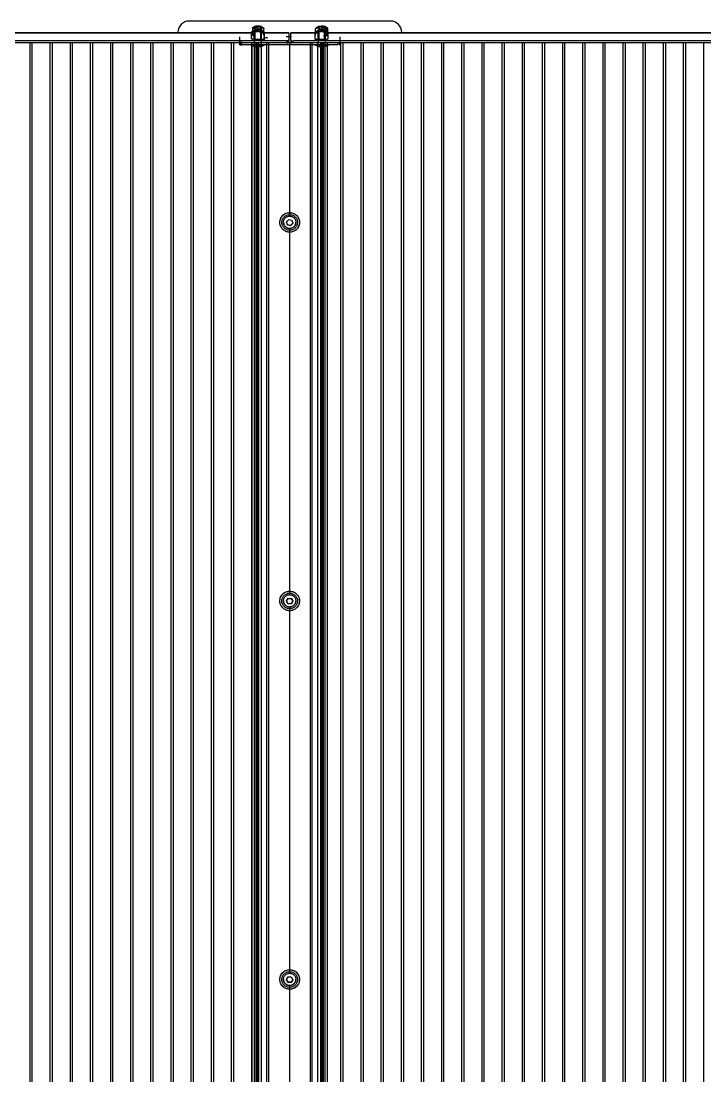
# Model space of a CAD drawing. Header units: millimetres. Extents: x 4625 to 14334, y 16216 to 31562.
# Drawn here: x 8265 to 8876, y 29650 to 30591 of the extents above; entities that cross this region are included whole.
import ezdxf

# ---------------------------------------------------------------- set-up
doc = ezdxf.new("R2010")
doc.units = ezdxf.units.MM
doc.header["$LTSCALE"] = 3
doc.layers.add('Default', color=7, linetype='Continuous')

msp = doc.modelspace()

# ---------------------------------------------------------------- linework, layer by layer
at = {"layer": 'Default'}
for p, q in [((8595.31, 30591.49), (8415.31, 30591.49)), ((8474.35, 30579.07), (8474.35, 30585.72)), ((8479.27, 30585.72), (8479.27, 30579.07)), ((8479.81, 30586.51), (8479.81, 30574.54)), ((8531.35, 30579.07), (8531.35, 30585.72)), ((8536.27, 30585.72), (8536.27, 30579.07)), ((5987.37, 30581.09), (8473.55, 30581.09)), ((8473.28, 30581.08), (5987.41, 30581.08)), ((8460.31, 30577.45), (8460.31, 30572.49)), ((8471.05, 30575.7), (8471.05, 30581.61)), ((8472.32, 30578.56), (8472.32, 30584.47)), ((8473.58, 30575.34), (8473.58, 30581.25)), ((8473.81, 30571.4), (8473.81, 30583.38)), ((8473.82, 30575.41), (8474.35, 30575.95)), ((8474.35, 30575.93), (8474.35, 30582.58)), ((8479.27, 30582.58), (8479.27, 30575.93)), ((8479.34, 30575.31), (8479.34, 30581.22)), ((8479.55, 30581.09), (8504.31, 30581.09)), ((8504.31, 30581.08), (8479.58, 30581.08)), ((8479.81, 30583.38), (8479.81, 30571.4)), ((8482.2, 30578.67), (8482.2, 30584.57)), ((8482.57, 30575.65), (8482.57, 30581.55)), ((8506.84, 30577.59), (8501.89, 30577.59)), ((8504.31, 30581.08), (8504.31, 30574.14)), ((8506.31, 30581.09), (8530.62, 30581.09)), ((8530.28, 30581.08), (8506.31, 30581.08)), ((8506.31, 30574.14), (8506.31, 30581.08)), ((8528.05, 30575.7), (8528.05, 30581.61)), ((8528.33, 30578.69), (8528.33, 30584.59)), ((8530.58, 30575.34), (8530.58, 30581.25)), ((8530.81, 30571.4), (8530.81, 30583.38)), ((8531.35, 30575.93), (8531.35, 30582.58)), ((8536.27, 30582.58), (8536.27, 30575.93)), ((8536.34, 30575.31), (8536.34, 30581.22)), ((8536.34, 30581.09), (10980.55, 30581.09)), ((10980.28, 30581.08), (8536.57, 30581.08)), ((8536.81, 30583.38), (8536.81, 30571.4)), ((8538.13, 30578.55), (8538.13, 30584.45)), ((8539.28, 30578.94), (8539.28, 30584.85)), ((8539.57, 30575.65), (8539.57, 30581.55)), ((8550.31, 30572.49), (8550.31, 30577.45)), ((8502.31, 30574), (5955.81, 30574)), ((8502.31, 30572), (5955.81, 30572)), ((8273.31, 28753.18), (8273.31, 30572.74)), ((8275.31, 28753.18), (8275.31, 30572.74)), ((8291.31, 28753.18), (8291.31, 30572.74)), ((8293.31, 28753.18), (8293.31, 30572.74)), ((8309.31, 28753.18), (8309.31, 30572.74)), ((8311.31, 28753.18), (8311.31, 30572.74)), ((8327.31, 28753.18), (8327.31, 30572.74)), ((8329.31, 28753.18), (8329.31, 30572.74)), ((8345.31, 28753.18), (8345.31, 30572.74)), ((8347.31, 28753.18), (8347.31, 30572.74)), ((8363.31, 28753.18), (8363.31, 30572.74)), ((8365.31, 28753.18), (8365.31, 30572.74)), ((8381.31, 28753.18), (8381.31, 30572.74)), ((8383.31, 28753.18), (8383.31, 30572.74)), ((8399.31, 28753.18), (8399.31, 30572.74)), ((8401.31, 28753.18), (8401.31, 30572.74)), ((8417.31, 28753.18), (8417.31, 30572.74)), ((8419.31, 28753.18), (8419.31, 30572.74)), ((8435.31, 28753.18), (8435.31, 30572.74)), ((8437.31, 28753.18), (8437.31, 30572.74)), ((8453.31, 28753.18), (8453.31, 30572.74)), ((8455.31, 28753.18), (8455.31, 30572.74)), ((8460.31, 30572.49), (8460.31, 30570.5)), ((8460.89, 30572.39), (8460.89, 30570.4)), ((8462.31, 30570.36), (8462.31, 30572.35)), ((8462.31, 30572.35), (8548.31, 30572.35)), ((8548.31, 30570.36), (8462.31, 30570.36)), ((8471.31, 28753.18), (8471.31, 30572.74)), ((8471.64, 28753.04), (8471.64, 30572.6)), ((8473.64, 28752.59), (8473.64, 30572.14)), ((8475.14, 28752.16), (8475.14, 30571.71)), ((8475.26, 28752.45), (8475.26, 30572)), ((8475.95, 28752.09), (8475.95, 30571.64)), ((8476.89, 28752.45), (8476.89, 30572)), ((8476.89, 28752.25), (8476.89, 30571.8)), ((8477.64, 28752.45), (8477.64, 30572)), ((8477.96, 30570.55), (8477.96, 30568.87)), ((8480.14, 28752.34), (8480.14, 30571.9)), ((8484.89, 28752.17), (8484.89, 30571.72)), ((8486.64, 28752.17), (8486.64, 30571.73)), ((8502.31, 30574), (8502.31, 30572)), ((8503.72, 30572.05), (8503.72, 30574.04)), ((8504.31, 30572.14), (8504.31, 30574.14)), ((8505.14, 30571.45), (8505.14, 30417.32)), ((8506.31, 30574.14), (8506.31, 30572.14)), ((8506.89, 30574.04), (8506.89, 30572.05)), ((11009.31, 30574), (8508.31, 30574)), ((8508.31, 30572), (8508.31, 30574)), ((11009.31, 30572), (8508.31, 30572)), ((8523.64, 28752.17), (8523.64, 30571.73)), ((8525.39, 28752.17), (8525.39, 30571.72)), ((8530.14, 30571.9), (8530.14, 28752.34)), ((8532.64, 30572), (8532.64, 28752.45)), ((8532.89, 28752.48), (8532.89, 30572.04)), ((8533.39, 28752.45), (8533.39, 30572)), ((8533.39, 28752.25), (8533.39, 30571.8)), ((8534.33, 28752.09), (8534.33, 30571.64)), ((8535.03, 30572), (8535.03, 28752.45)), ((8535.14, 28752.16), (8535.14, 30571.71)), ((8536.64, 30572.14), (8536.64, 28752.59)), ((8538.64, 30572.6), (8538.64, 28753.04)), ((8548.31, 30572.35), (8548.31, 30570.36)), ((8549.72, 30572.39), (8549.72, 30570.4)), ((8550.31, 30570.5), (8550.31, 30572.49)), ((8550.97, 28753.18), (8550.97, 30572.74)), ((8552.97, 28753.18), (8552.97, 30572.74)), ((8568.97, 28753.18), (8568.97, 30572.74)), ((8570.97, 28753.18), (8570.97, 30572.74)), ((8586.97, 28753.18), (8586.97, 30572.74)), ((8588.97, 28753.18), (8588.97, 30572.74)), ((8604.97, 28753.18), (8604.97, 30572.74)), ((8606.97, 28753.18), (8606.97, 30572.74)), ((8622.97, 28753.18), (8622.97, 30572.74)), ((8624.97, 28753.18), (8624.97, 30572.74)), ((8640.97, 28753.18), (8640.97, 30572.74)), ((8642.97, 28753.18), (8642.97, 30572.74)), ((8658.97, 28753.18), (8658.97, 30572.74)), ((8660.97, 28753.18), (8660.97, 30572.74)), ((8676.97, 28753.18), (8676.97, 30572.74)), ((8678.97, 28753.18), (8678.97, 30572.74)), ((8694.97, 28753.18), (8694.97, 30572.74)), ((8696.97, 28753.18), (8696.97, 30572.74)), ((8712.97, 28753.18), (8712.97, 30572.74)), ((8714.97, 28753.18), (8714.97, 30572.74)), ((8730.97, 28753.18), (8730.97, 30572.74)), ((8732.97, 28753.18), (8732.97, 30572.74)), ((8748.97, 28753.18), (8748.97, 30572.74)), ((8750.97, 28753.18), (8750.97, 30572.74)), ((8766.97, 28753.18), (8766.97, 30572.74)), ((8768.97, 28753.18), (8768.97, 30572.74)), ((8784.97, 28753.18), (8784.97, 30572.74)), ((8786.97, 28753.18), (8786.97, 30572.74)), ((8802.97, 28753.18), (8802.97, 30572.74)), ((8804.97, 28753.18), (8804.97, 30572.74)), ((8820.97, 28753.18), (8820.97, 30572.74)), ((8822.97, 28753.18), (8822.97, 30572.74)), ((8838.97, 28753.18), (8838.97, 30572.74)), ((8840.97, 28753.18), (8840.97, 30572.74)), ((8856.97, 28753.18), (8856.97, 30572.74)), ((8858.97, 28753.18), (8858.97, 30572.74)), ((8874.97, 28753.18), (8874.97, 30572.74)), ((8503.18, 30409.64), (8502.33, 30412.39)), ((8502.33, 30412.39), (8502.33, 30412.22)), ((8505.99, 30409), (8503.18, 30409.64)), ((8504.29, 30414.5), (8507.11, 30413.86)), ((8505.14, 30406.35), (8505.14, 30079.4)), ((8507.95, 30411.11), (8505.99, 30409)), ((8505.99, 30409), (8505.99, 30408.82)), ((8507.11, 30413.86), (8507.95, 30411.11)), ((8502.25, 30073.83), (8503.7, 30076.32)), ((8503.7, 30071.33), (8502.25, 30073.83)), ((8506.58, 30071.33), (8503.7, 30071.33)), ((8505.14, 30068.42), (8505.14, 29741.47)), ((8506.58, 30076.32), (8508.03, 30073.83)), ((8508.03, 30073.83), (8506.58, 30071.33)), ((8502.25, 29735.9), (8503.7, 29738.4)), ((8503.7, 29733.41), (8502.25, 29735.9)), ((8506.58, 29733.41), (8503.7, 29733.41)), ((8503.7, 29733.41), (8503.7, 29733.23)), ((8505.14, 29730.5), (8505.14, 29601.81)), ((8508.03, 29735.9), (8506.58, 29733.41)), ((8506.58, 29733.41), (8506.58, 29733.23))]:
    msp.add_line(p, q, dxfattribs=at)
for points in [[(8471.68, 30585.38, 0), (8472.34, 30585.9, 0), (8473.04, 30586.35, 0), (8473.76, 30586.7, 0), (8474.51, 30586.98, 0), (8475.26, 30587.17, 0), (8476, 30587.29, 0), (8476.72, 30587.33, 0), (8477.47, 30587.3, 0)], [(8477.47, 30587.3, 0), (8478.59, 30587.12, 0), (8479.72, 30586.76, 0), (8480.81, 30586.21, 0), (8481.8, 30585.49, 0)], [(8482.2, 30584.57, 0), (8481.69, 30584.86, 0), (8481.13, 30585.07, 0), (8480.55, 30585.19, 0), (8479.96, 30585.2, 0), (8479.36, 30585.12, 0), (8478.78, 30584.94, 0), (8478.22, 30584.67, 0), (8477.71, 30584.32, 0)], [(8481.29, 30584.97, 0), (8481.4, 30585.25, 0), (8481.45, 30585.35, 0), (8481.51, 30585.44, 0), (8481.54, 30585.47, 0), (8481.57, 30585.5, 0), (8481.6, 30585.52, 0), (8481.63, 30585.53, 0), (8481.64, 30585.54, 0), (8481.66, 30585.54, 0), (8481.67, 30585.54, 0), (8481.69, 30585.54, 0), (8481.7, 30585.54, 0), (8481.72, 30585.54, 0), (8481.73, 30585.54, 0), (8481.75, 30585.53, 0), (8481.78, 30585.51, 0), (8481.81, 30585.49, 0), (8481.84, 30585.46, 0), (8481.87, 30585.43, 0), (8481.93, 30585.34, 0), (8481.98, 30585.23, 0), (8482.09, 30584.94, 0), (8482.2, 30584.57, 0)], [(8528.33, 30584.59, 0), (8528.46, 30584.95, 0), (8528.61, 30585.24, 0), (8528.68, 30585.35, 0), (8528.75, 30585.44, 0), (8528.79, 30585.48, 0), (8528.83, 30585.51, 0), (8528.87, 30585.53, 0), (8528.91, 30585.55, 0), (8528.95, 30585.56, 0), (8528.98, 30585.56, 0), (8529.02, 30585.56, 0), (8529.06, 30585.55, 0), (8529.1, 30585.53, 0), (8529.14, 30585.51, 0), (8529.17, 30585.48, 0), (8529.21, 30585.45, 0), (8529.28, 30585.37, 0), (8529.35, 30585.26, 0), (8529.48, 30584.99, 0)], [(8532.66, 30584.32, 0), (8532.17, 30584.67, 0), (8531.63, 30584.95, 0), (8531.07, 30585.13, 0), (8530.5, 30585.21, 0), (8530.21, 30585.22, 0), (8529.92, 30585.2, 0), (8529.36, 30585.09, 0), (8528.83, 30584.88, 0), (8528.33, 30584.59, 0)], [(8528.79, 30585.47, 0), (8529.37, 30585.92, 0), (8529.98, 30586.31, 0), (8530.62, 30586.64, 0), (8531.27, 30586.9, 0), (8531.93, 30587.1, 0), (8533.24, 30587.31, 0), (8534.52, 30587.3, 0), (8535.19, 30587.21, 0), (8535.85, 30587.05, 0), (8536.52, 30586.84, 0), (8537.18, 30586.56, 0), (8537.81, 30586.21, 0), (8538.42, 30585.8, 0), (8538.99, 30585.33, 0)], [(8539.28, 30584.85, 0), (8539.15, 30585.12, 0), (8539.08, 30585.23, 0), (8539.01, 30585.31, 0), (8538.97, 30585.34, 0), (8538.94, 30585.37, 0), (8538.9, 30585.39, 0), (8538.86, 30585.41, 0), (8538.82, 30585.42, 0), (8538.78, 30585.42, 0), (8538.75, 30585.42, 0), (8538.71, 30585.41, 0), (8538.67, 30585.39, 0), (8538.63, 30585.37, 0), (8538.59, 30585.34, 0), (8538.55, 30585.3, 0), (8538.48, 30585.22, 0), (8538.41, 30585.1, 0), (8538.26, 30584.82, 0), (8538.13, 30584.45, 0)], [(8473.58, 30581.25, 0), (8473.29, 30581.61, 0), (8473.14, 30581.76, 0), (8472.98, 30581.89, 0), (8472.82, 30582, 0), (8472.65, 30582.09, 0), (8472.48, 30582.15, 0), (8472.31, 30582.18, 0), (8472.14, 30582.2, 0), (8471.98, 30582.18, 0), (8471.81, 30582.14, 0), (8471.65, 30582.08, 0), (8471.49, 30581.99, 0), (8471.34, 30581.89, 0), (8471.19, 30581.76, 0), (8471.05, 30581.61, 0)], [(8471.36, 30581.94, 0), (8471.95, 30582.47, 0), (8472.58, 30582.93, 0), (8473.26, 30583.33, 0), (8473.95, 30583.64, 0), (8474.66, 30583.89, 0), (8475.38, 30584.06, 0), (8476.08, 30584.16, 0), (8476.77, 30584.19, 0), (8477.45, 30584.16, 0), (8478.16, 30584.07, 0), (8478.87, 30583.91, 0), (8479.58, 30583.68, 0), (8480.27, 30583.37, 0), (8480.95, 30582.99, 0), (8481.59, 30582.53, 0), (8482.18, 30582.01, 0)], [(8472.92, 30578.31, 0), (8472.23, 30578.39, 0), (8472.01, 30578.44, 0), (8471.93, 30578.46, 0), (8471.87, 30578.48, 0)], [(8477.71, 30584.32, 0), (8477.1, 30584.66, 0), (8476.43, 30584.91, 0), (8475.73, 30585.08, 0), (8475.02, 30585.15, 0), (8474.3, 30585.12, 0), (8473.6, 30584.99, 0), (8472.94, 30584.77, 0), (8472.32, 30584.47, 0)], [(8479.34, 30581.22, 0), (8478.68, 30581.54, 0), (8477.97, 30581.78, 0), (8477.22, 30581.93, 0), (8476.46, 30581.99, 0), (8475.69, 30581.94, 0), (8474.95, 30581.8, 0), (8474.24, 30581.56, 0), (8473.58, 30581.25, 0)], [(8482.57, 30581.55, 0), (8482.2, 30581.83, 0), (8482, 30581.94, 0), (8481.8, 30582.03, 0), (8481.59, 30582.1, 0), (8481.38, 30582.14, 0), (8481.17, 30582.15, 0), (8480.95, 30582.14, 0), (8480.74, 30582.11, 0), (8480.52, 30582.05, 0), (8480.31, 30581.96, 0), (8480.1, 30581.86, 0), (8479.9, 30581.73, 0), (8479.71, 30581.57, 0), (8479.34, 30581.22, 0)], [(8481.81, 30576.78, 0), (8484.28, 30576.71, 0), (8485.06, 30576.63, 0), (8485.17, 30576.61, 0), (8485.25, 30576.58, 0), (8485.27, 30576.57, 0), (8485.29, 30576.57, 0), (8485.29, 30576.56, 0), (8485.3, 30576.56, 0), (8485.3, 30576.55, 0), (8485.3, 30576.55, 0), (8485.31, 30576.55, 0), (8485.31, 30576.54, 0), (8485.31, 30576.54, 0), (8485.31, 30576.54, 0), (8485.31, 30576.54, 0), (8485.31, 30576.53, 0), (8485.31, 30576.53, 0), (8485.3, 30576.53, 0), (8485.3, 30576.53, 0), (8485.3, 30576.52, 0), (8485.29, 30576.52, 0), (8485.29, 30576.51, 0), (8485.26, 30576.5, 0), (8485.23, 30576.49, 0), (8485.15, 30576.47, 0), (8484.87, 30576.42, 0), (8481.81, 30576.29, 0)], [(8528.05, 30581.61, 0), (8528.42, 30581.96, 0), (8528.81, 30582.25, 0), (8529.02, 30582.35, 0), (8529.23, 30582.44, 0), (8529.45, 30582.5, 0), (8529.66, 30582.53, 0), (8529.88, 30582.54, 0), (8530.09, 30582.53, 0), (8530.3, 30582.49, 0), (8530.51, 30582.42, 0), (8530.71, 30582.33, 0), (8530.91, 30582.22, 0), (8531.1, 30582.09, 0), (8531.28, 30581.94, 0)], [(8530.58, 30581.25, 0), (8530.29, 30581.61, 0), (8530.14, 30581.76, 0), (8529.98, 30581.89, 0), (8529.82, 30582, 0), (8529.65, 30582.09, 0), (8529.48, 30582.15, 0), (8529.31, 30582.18, 0), (8529.14, 30582.2, 0), (8528.98, 30582.18, 0), (8528.81, 30582.14, 0), (8528.65, 30582.08, 0), (8528.49, 30581.99, 0), (8528.34, 30581.89, 0), (8528.19, 30581.76, 0), (8528.05, 30581.61, 0)], [(8528.36, 30581.94, 0), (8528.95, 30582.47, 0), (8529.58, 30582.93, 0), (8530.26, 30583.33, 0), (8530.95, 30583.64, 0), (8531.66, 30583.89, 0), (8532.38, 30584.06, 0), (8533.08, 30584.16, 0), (8533.77, 30584.19, 0), (8534.45, 30584.16, 0), (8535.16, 30584.07, 0), (8535.87, 30583.91, 0), (8536.58, 30583.68, 0), (8537.27, 30583.37, 0), (8537.95, 30582.99, 0), (8538.59, 30582.53, 0), (8539.18, 30582.01, 0)], [(8536.34, 30581.22, 0), (8535.68, 30581.54, 0), (8534.97, 30581.78, 0), (8534.22, 30581.93, 0), (8533.46, 30581.99, 0), (8532.69, 30581.94, 0), (8531.95, 30581.8, 0), (8531.24, 30581.56, 0), (8530.58, 30581.25, 0)], [(8538.13, 30584.45, 0), (8537.51, 30584.76, 0), (8536.83, 30584.98, 0), (8536.12, 30585.11, 0), (8535.4, 30585.15, 0), (8534.67, 30585.08, 0), (8533.96, 30584.91, 0), (8533.28, 30584.66, 0), (8532.66, 30584.32, 0)], [(8538.71, 30578.46, 0), (8538.54, 30578.42, 0), (8537.96, 30578.34, 0), (8535.4, 30578.2, 0)], [(8539.57, 30581.55, 0), (8539.2, 30581.83, 0), (8539, 30581.94, 0), (8538.8, 30582.03, 0), (8538.59, 30582.1, 0), (8538.38, 30582.14, 0), (8538.17, 30582.15, 0), (8537.95, 30582.14, 0), (8537.74, 30582.11, 0), (8537.52, 30582.05, 0), (8537.31, 30581.96, 0), (8537.1, 30581.86, 0), (8536.9, 30581.73, 0), (8536.71, 30581.57, 0), (8536.34, 30581.22, 0)], [(8460.31, 30570.5, 0), (8460.31, 30570.5, 0), (8460.31, 30570.49, 0), (8460.31, 30570.49, 0), (8460.31, 30570.49, 0), (8460.31, 30570.49, 0), (8460.31, 30570.49, 0), (8460.32, 30570.49, 0), (8460.32, 30570.48, 0), (8460.33, 30570.48, 0), (8460.35, 30570.47, 0), (8460.4, 30570.46, 0), (8460.55, 30570.43, 0), (8460.89, 30570.4, 0)], [(8462.31, 30572.35, 0), (8460.89, 30572.39, 0)], [(8460.89, 30570.4, 0), (8462.31, 30570.36, 0)], [(8470.31, 30570.41, 0), (8470.31, 30570.4, 0), (8470.31, 30570.4, 0), (8470.31, 30570.39, 0), (8470.31, 30570.39, 0), (8470.32, 30570.38, 0), (8470.32, 30570.38, 0), (8470.33, 30570.37, 0), (8470.35, 30570.36, 0), (8470.39, 30570.33, 0), (8470.45, 30570.31, 0), (8470.6, 30570.27, 0), (8471.11, 30570.19, 0), (8476.81, 30569.95, 0)], [(8471.05, 30575.7, 0), (8471.7, 30575.4, 0), (8472.01, 30575.3, 0), (8472.31, 30575.24, 0)], [(8472.31, 30575.24, 0), (8472.07, 30575.28, 0), (8471.9, 30575.33, 0), (8471.85, 30575.35, 0), (8471.83, 30575.36, 0), (8471.82, 30575.37, 0), (8471.82, 30575.37, 0), (8471.81, 30575.38, 0), (8471.81, 30575.38, 0), (8471.81, 30575.38, 0), (8471.81, 30575.39, 0), (8471.81, 30575.39, 0), (8471.81, 30575.39, 0), (8471.81, 30575.4, 0), (8471.81, 30575.4, 0), (8471.81, 30575.4, 0), (8471.81, 30575.4, 0), (8471.81, 30575.41, 0), (8471.81, 30575.41, 0), (8471.82, 30575.42, 0), (8471.82, 30575.42, 0), (8471.83, 30575.43, 0), (8471.85, 30575.44, 0), (8471.87, 30575.45, 0), (8471.94, 30575.47, 0), (8472.13, 30575.52, 0), (8472.66, 30575.59, 0)], [(8476.46, 30575.05, 0), (8472.31, 30575.24, 0)], [(8473.58, 30575.34, 0), (8475.07, 30575.12, 0), (8476.46, 30575.05, 0)], [(8474.5, 30568.73, 0), (8474.79, 30568.63, 0), (8475.08, 30568.58, 0), (8475.37, 30568.56, 0), (8475.65, 30568.59, 0)], [(8475.65, 30568.59, 0), (8476.81, 30568.51, 0), (8477.96, 30568.59, 0)], [(8482.81, 30575.22, 0), (8482.81, 30575.22, 0), (8482.81, 30575.21, 0), (8482.81, 30575.21, 0), (8482.8, 30575.21, 0), (8482.8, 30575.21, 0), (8482.8, 30575.2, 0), (8482.79, 30575.2, 0), (8482.79, 30575.19, 0), (8482.76, 30575.18, 0), (8482.73, 30575.17, 0), (8482.65, 30575.15, 0), (8482.37, 30575.1, 0), (8480.19, 30574.98, 0), (8477.62, 30575.01, 0), (8476.26, 30575.1, 0), (8475.91, 30575.16, 0), (8475.87, 30575.18, 0), (8475.83, 30575.19, 0), (8475.82, 30575.2, 0), (8475.82, 30575.2, 0), (8475.81, 30575.21, 0), (8475.81, 30575.21, 0), (8475.81, 30575.21, 0), (8475.81, 30575.21, 0), (8475.81, 30575.22, 0), (8475.81, 30575.22, 0), (8475.81, 30575.22, 0)], [(8476.46, 30575.05, 0), (8477.85, 30575.11, 0), (8479.34, 30575.31, 0)], [(8480.95, 30575.2, 0), (8476.46, 30575.05, 0)], [(8476.81, 30569.95, 0), (8481.4, 30570.09, 0), (8482.85, 30570.24, 0), (8483.06, 30570.28, 0), (8483.2, 30570.32, 0), (8483.25, 30570.35, 0), (8483.27, 30570.36, 0), (8483.28, 30570.37, 0), (8483.29, 30570.38, 0), (8483.3, 30570.38, 0), (8483.3, 30570.39, 0), (8483.3, 30570.39, 0), (8483.31, 30570.4, 0), (8483.31, 30570.4, 0), (8483.31, 30570.41, 0)], [(8479.12, 30568.73, 0), (8478.83, 30568.7, 0), (8478.54, 30568.72, 0), (8478.25, 30568.77, 0), (8477.96, 30568.87, 0)], [(8479.34, 30575.31, 0), (8480.17, 30575.19, 0), (8480.95, 30575.2, 0)], [(8480.95, 30575.2, 0), (8481.73, 30575.35, 0), (8482.57, 30575.65, 0)], [(8503.72, 30574.04, 0), (8502.31, 30574, 0)], [(8502.31, 30572, 0), (8503.72, 30572.05, 0)], [(8506.89, 30574.04, 0), (8506.45, 30574.09, 0), (8506.38, 30574.1, 0), (8506.34, 30574.11, 0), (8506.33, 30574.12, 0), (8506.32, 30574.12, 0), (8506.32, 30574.13, 0), (8506.31, 30574.13, 0), (8506.31, 30574.13, 0), (8506.31, 30574.13, 0), (8506.31, 30574.13, 0), (8506.31, 30574.14, 0), (8506.31, 30574.14, 0), (8506.31, 30574.14, 0)], [(8506.31, 30572.14, 0), (8506.31, 30572.14, 0), (8506.31, 30572.14, 0), (8506.31, 30572.14, 0), (8506.31, 30572.14, 0), (8506.31, 30572.14, 0), (8506.31, 30572.13, 0), (8506.32, 30572.13, 0), (8506.32, 30572.13, 0), (8506.33, 30572.12, 0), (8506.35, 30572.12, 0), (8506.4, 30572.1, 0), (8506.55, 30572.08, 0), (8506.89, 30572.05, 0)], [(8527.31, 30570.41, 0), (8527.31, 30570.4, 0), (8527.31, 30570.4, 0), (8527.31, 30570.39, 0), (8527.31, 30570.39, 0), (8527.32, 30570.38, 0), (8527.32, 30570.38, 0), (8527.33, 30570.37, 0), (8527.35, 30570.36, 0), (8527.39, 30570.33, 0), (8527.45, 30570.31, 0), (8527.6, 30570.27, 0), (8528.11, 30570.19, 0), (8533.81, 30569.95, 0)], [(8534.81, 30575.22, 0), (8534.81, 30575.22, 0), (8534.81, 30575.21, 0), (8534.81, 30575.21, 0), (8534.8, 30575.21, 0), (8534.8, 30575.21, 0), (8534.8, 30575.2, 0), (8534.79, 30575.2, 0), (8534.79, 30575.19, 0), (8534.76, 30575.18, 0), (8534.73, 30575.17, 0), (8534.65, 30575.15, 0), (8534.37, 30575.1, 0), (8532.19, 30574.98, 0), (8529.62, 30575.01, 0), (8528.26, 30575.1, 0), (8527.91, 30575.16, 0), (8527.87, 30575.18, 0), (8527.83, 30575.19, 0), (8527.82, 30575.2, 0), (8527.82, 30575.2, 0), (8527.81, 30575.21, 0), (8527.81, 30575.21, 0), (8527.81, 30575.21, 0), (8527.81, 30575.21, 0), (8527.81, 30575.22, 0), (8527.81, 30575.22, 0), (8527.81, 30575.22, 0)], [(8528.05, 30575.7, 0), (8528.7, 30575.4, 0), (8529.01, 30575.3, 0), (8529.31, 30575.24, 0)], [(8529.31, 30575.24, 0), (8529.62, 30575.22, 0), (8529.92, 30575.22, 0), (8530.24, 30575.26, 0), (8530.58, 30575.34, 0)], [(8533.46, 30575.05, 0), (8529.31, 30575.24, 0)], [(8530.58, 30575.34, 0), (8532.07, 30575.12, 0), (8533.46, 30575.05, 0)], [(8532.65, 30568.87, 0), (8532.37, 30568.77, 0), (8532.08, 30568.72, 0), (8531.79, 30568.7, 0), (8531.5, 30568.73, 0)], [(8532.65, 30568.59, 0), (8533.81, 30568.51, 0), (8534.96, 30568.59, 0)], [(8533.46, 30575.05, 0), (8534.85, 30575.11, 0), (8536.34, 30575.31, 0)], [(8537.95, 30575.2, 0), (8533.46, 30575.05, 0)], [(8533.81, 30570.02, 0), (8537.7, 30570.14, 0), (8538.92, 30570.27, 0), (8539.1, 30570.3, 0), (8539.22, 30570.34, 0), (8539.26, 30570.35, 0), (8539.27, 30570.36, 0), (8539.29, 30570.37, 0), (8539.29, 30570.38, 0), (8539.3, 30570.39, 0), (8539.3, 30570.39, 0), (8539.3, 30570.39, 0), (8539.31, 30570.4, 0), (8539.31, 30570.4, 0), (8539.31, 30570.41, 0)], [(8533.81, 30569.95, 0), (8538.4, 30570.09, 0), (8539.85, 30570.24, 0), (8540.06, 30570.28, 0), (8540.2, 30570.32, 0), (8540.25, 30570.35, 0), (8540.27, 30570.36, 0), (8540.28, 30570.37, 0), (8540.29, 30570.38, 0), (8540.3, 30570.38, 0), (8540.3, 30570.39, 0), (8540.3, 30570.39, 0), (8540.31, 30570.4, 0), (8540.31, 30570.4, 0), (8540.31, 30570.41, 0)], [(8536.34, 30575.31, 0), (8537.17, 30575.19, 0), (8537.95, 30575.2, 0)], [(8537.95, 30575.2, 0), (8538.73, 30575.35, 0), (8539.57, 30575.65, 0)], [(8538.8, 30575.37, 0), (8538.79, 30575.36, 0), (8538.77, 30575.35, 0), (8538.75, 30575.34, 0), (8538.69, 30575.32, 0), (8538.5, 30575.27, 0), (8537.95, 30575.2, 0)], [(8549.72, 30570.4, 0), (8550.17, 30570.45, 0), (8550.23, 30570.46, 0), (8550.27, 30570.47, 0), (8550.29, 30570.48, 0), (8550.29, 30570.48, 0), (8550.3, 30570.49, 0), (8550.3, 30570.49, 0), (8550.3, 30570.49, 0), (8550.31, 30570.49, 0), (8550.31, 30570.49, 0), (8550.31, 30570.49, 0), (8550.31, 30570.5, 0), (8550.31, 30570.5, 0)], [(8496.49, 30410.5, 0), (8496.4, 30411.56, 0), (8496.42, 30412.6, 0), (8496.57, 30413.58, 0), (8496.82, 30414.53, 0), (8497.19, 30415.48, 0), (8497.69, 30416.41, 0), (8498.31, 30417.3, 0), (8499.06, 30418.12, 0), (8499.92, 30418.84, 0), (8500.87, 30419.46, 0), (8501.89, 30419.94, 0), (8502.95, 30420.29, 0), (8504.03, 30420.49, 0), (8505.09, 30420.56, 0), (8506.12, 30420.51, 0), (8507.09, 30420.34, 0), (8508.04, 30420.07, 0), (8508.99, 30419.67, 0), (8509.92, 30419.15, 0), (8510.8, 30418.5, 0), (8511.6, 30417.72, 0), (8512.31, 30416.85, 0), (8512.89, 30415.88, 0), (8513.35, 30414.85, 0), (8513.67, 30413.79, 0), (8513.85, 30412.72, 0), (8513.89, 30411.66, 0), (8513.81, 30410.65, 0), (8513.62, 30409.69, 0), (8513.32, 30408.74, 0), (8512.9, 30407.79, 0), (8512.34, 30406.88, 0)], [(8499.64, 30411.84, 0), (8499.67, 30412.37, 0), (8499.74, 30412.9, 0), (8499.88, 30413.43, 0), (8500.06, 30413.94, 0), (8500.3, 30414.44, 0), (8500.58, 30414.9, 0), (8500.9, 30415.33, 0), (8501.25, 30415.72, 0), (8501.64, 30416.07, 0), (8502.07, 30416.39, 0), (8502.54, 30416.67, 0), (8503.04, 30416.91, 0), (8503.55, 30417.09, 0), (8504.08, 30417.22, 0), (8504.62, 30417.3, 0), (8505.14, 30417.32, 0)], [(8505.14, 30417.32, 0), (8505.67, 30417.3, 0), (8506.2, 30417.22, 0), (8506.73, 30417.09, 0), (8507.25, 30416.91, 0), (8507.74, 30416.67, 0), (8508.21, 30416.39, 0), (8508.64, 30416.07, 0), (8509.03, 30415.72, 0), (8509.38, 30415.33, 0), (8509.7, 30414.9, 0), (8509.99, 30414.44, 0), (8510.22, 30413.94, 0), (8510.41, 30413.43, 0), (8510.54, 30412.9, 0), (8510.61, 30412.37, 0), (8510.64, 30411.84, 0)], [(8499.64, 30411.98, 0), (8499.67, 30411.46, 0), (8499.74, 30410.93, 0), (8499.88, 30410.4, 0), (8500.06, 30409.88, 0), (8500.3, 30409.39, 0), (8500.58, 30408.92, 0), (8500.9, 30408.49, 0), (8501.25, 30408.1, 0), (8501.64, 30407.75, 0), (8502.07, 30407.43, 0), (8502.54, 30407.14, 0), (8503.04, 30406.91, 0), (8503.55, 30406.72, 0), (8504.08, 30406.59, 0), (8504.62, 30406.51, 0), (8505.14, 30406.49, 0), (8505.67, 30406.51, 0), (8506.2, 30406.59, 0), (8506.73, 30406.72, 0), (8507.25, 30406.91, 0), (8507.74, 30407.14, 0), (8508.21, 30407.43, 0), (8508.64, 30407.75, 0), (8509.03, 30408.1, 0), (8509.38, 30408.49, 0), (8509.7, 30408.92, 0), (8509.99, 30409.39, 0), (8510.22, 30409.88, 0), (8510.41, 30410.4, 0), (8510.54, 30410.93, 0), (8510.61, 30411.46, 0), (8510.64, 30411.98, 0)], [(8505.14, 30406.35, 0), (8504.62, 30406.38, 0), (8504.08, 30406.45, 0), (8503.55, 30406.58, 0), (8503.04, 30406.77, 0), (8502.54, 30407, 0), (8502.07, 30407.29, 0), (8501.64, 30407.61, 0), (8501.25, 30407.96, 0), (8500.9, 30408.35, 0), (8500.58, 30408.78, 0), (8500.3, 30409.25, 0), (8500.06, 30409.74, 0), (8499.88, 30410.26, 0), (8499.74, 30410.79, 0), (8499.67, 30411.32, 0), (8499.64, 30411.84, 0)], [(8502.33, 30412.22, 0), (8504.29, 30414.33, 0)], [(8503.18, 30409.46, 0), (8502.33, 30412.22, 0)], [(8505.99, 30408.82, 0), (8503.18, 30409.46, 0)], [(8504.29, 30414.33, 0), (8507.11, 30413.68, 0)], [(8510.64, 30411.84, 0), (8510.61, 30411.32, 0), (8510.54, 30410.79, 0), (8510.41, 30410.26, 0), (8510.22, 30409.74, 0), (8509.99, 30409.25, 0), (8509.7, 30408.78, 0), (8509.38, 30408.35, 0), (8509.03, 30407.96, 0), (8508.64, 30407.61, 0), (8508.21, 30407.29, 0), (8507.74, 30407, 0), (8507.25, 30406.77, 0), (8506.73, 30406.58, 0), (8506.2, 30406.45, 0), (8505.67, 30406.38, 0), (8505.14, 30406.35, 0)], [(8507.95, 30410.93, 0), (8505.99, 30408.82, 0)], [(8507.11, 30413.68, 0), (8507.95, 30410.93, 0)], [(8497.13, 30070.41, 0), (8496.75, 30071.44, 0), (8496.51, 30072.47, 0), (8496.4, 30073.49, 0), (8496.41, 30074.48, 0), (8496.54, 30075.5, 0), (8496.8, 30076.54, 0), (8497.19, 30077.56, 0), (8497.73, 30078.55, 0), (8498.4, 30079.48, 0), (8499.19, 30080.31, 0), (8500.08, 30081.03, 0), (8501.05, 30081.63, 0), (8502.07, 30082.08, 0), (8503.11, 30082.4, 0), (8504.14, 30082.58, 0), (8505.14, 30082.64, 0)], [(8499.64, 30073.92, 0), (8499.67, 30074.44, 0), (8499.74, 30074.97, 0), (8499.88, 30075.5, 0), (8500.06, 30076.02, 0), (8500.3, 30076.51, 0), (8500.58, 30076.98, 0), (8500.9, 30077.41, 0), (8501.25, 30077.79, 0), (8501.64, 30078.15, 0), (8502.07, 30078.47, 0), (8502.54, 30078.75, 0), (8503.04, 30078.98, 0), (8503.55, 30079.16, 0), (8504.08, 30079.29, 0), (8504.62, 30079.37, 0), (8505.14, 30079.4, 0)], [(8505.14, 30082.64, 0), (8506.27, 30082.57, 0), (8507.43, 30082.34, 0), (8508.59, 30081.93, 0), (8509.71, 30081.35, 0), (8510.76, 30080.6, 0), (8511.69, 30079.71, 0), (8512.47, 30078.68, 0), (8513.08, 30077.58, 0), (8513.52, 30076.43, 0), (8513.79, 30075.26, 0), (8513.89, 30074.13, 0), (8513.84, 30073.01, 0), (8513.64, 30071.85, 0), (8513.27, 30070.69, 0), (8512.73, 30069.56, 0), (8512.01, 30068.5, 0)], [(8505.14, 30079.4, 0), (8505.67, 30079.37, 0), (8506.2, 30079.29, 0), (8506.73, 30079.16, 0), (8507.25, 30078.98, 0), (8507.74, 30078.75, 0), (8508.21, 30078.47, 0), (8508.64, 30078.15, 0), (8509.03, 30077.79, 0), (8509.38, 30077.41, 0), (8509.7, 30076.98, 0), (8509.99, 30076.51, 0), (8510.22, 30076.02, 0), (8510.41, 30075.5, 0), (8510.54, 30074.97, 0), (8510.61, 30074.44, 0), (8510.64, 30073.92, 0)], [(8499.64, 30074.06, 0), (8499.67, 30073.53, 0), (8499.74, 30073, 0), (8499.88, 30072.47, 0), (8500.06, 30071.96, 0), (8500.3, 30071.46, 0), (8500.58, 30071, 0), (8500.9, 30070.56, 0), (8501.25, 30070.17, 0), (8501.64, 30069.82, 0), (8502.07, 30069.5, 0), (8502.54, 30069.22, 0), (8503.04, 30068.98, 0), (8503.55, 30068.8, 0), (8504.08, 30068.67, 0), (8504.62, 30068.59, 0), (8505.14, 30068.56, 0), (8505.67, 30068.59, 0), (8506.2, 30068.67, 0), (8506.73, 30068.8, 0), (8507.25, 30068.98, 0), (8507.74, 30069.22, 0), (8508.21, 30069.5, 0), (8508.64, 30069.82, 0), (8509.03, 30070.17, 0), (8509.38, 30070.56, 0), (8509.7, 30071, 0), (8509.99, 30071.46, 0), (8510.22, 30071.96, 0), (8510.41, 30072.47, 0), (8510.54, 30073, 0), (8510.61, 30073.53, 0), (8510.64, 30074.06, 0)], [(8505.14, 30068.42, 0), (8504.62, 30068.45, 0), (8504.08, 30068.53, 0), (8503.55, 30068.66, 0), (8503.04, 30068.84, 0), (8502.54, 30069.08, 0), (8502.07, 30069.36, 0), (8501.64, 30069.68, 0), (8501.25, 30070.04, 0), (8500.9, 30070.42, 0), (8500.58, 30070.86, 0), (8500.3, 30071.32, 0), (8500.06, 30071.82, 0), (8499.88, 30072.33, 0), (8499.74, 30072.86, 0), (8499.67, 30073.39, 0), (8499.64, 30073.92, 0)], [(8502.25, 30073.65, 0), (8503.7, 30076.14, 0)], [(8503.7, 30071.16, 0), (8502.25, 30073.65, 0)], [(8503.7, 30076.14, 0), (8506.58, 30076.14, 0)], [(8506.58, 30071.16, 0), (8503.7, 30071.16, 0)], [(8510.64, 30073.92, 0), (8510.61, 30073.39, 0), (8510.54, 30072.86, 0), (8510.41, 30072.33, 0), (8510.22, 30071.82, 0), (8509.99, 30071.32, 0), (8509.7, 30070.86, 0), (8509.38, 30070.42, 0), (8509.03, 30070.04, 0), (8508.64, 30069.68, 0), (8508.21, 30069.36, 0), (8507.74, 30069.08, 0), (8507.25, 30068.84, 0), (8506.73, 30068.66, 0), (8506.2, 30068.53, 0), (8505.67, 30068.45, 0), (8505.14, 30068.42, 0)], [(8506.58, 30076.14, 0), (8508.03, 30073.65, 0)], [(8508.03, 30073.65, 0), (8506.58, 30071.16, 0)], [(8496.45, 29734.98, 0), (8496.39, 29735.83, 0), (8496.42, 29736.67, 0), (8496.53, 29737.54, 0), (8496.74, 29738.42, 0), (8497.04, 29739.29, 0), (8497.45, 29740.15, 0), (8497.96, 29740.97, 0), (8498.56, 29741.74, 0), (8499.24, 29742.43, 0), (8500, 29743.05, 0), (8500.81, 29743.57, 0), (8501.66, 29744, 0), (8502.54, 29744.32, 0), (8503.42, 29744.54, 0), (8504.29, 29744.67, 0), (8505.14, 29744.72, 0)], [(8499.64, 29735.99, 0), (8499.67, 29736.52, 0), (8499.74, 29737.05, 0), (8499.88, 29737.58, 0), (8500.06, 29738.09, 0), (8500.3, 29738.59, 0), (8500.58, 29739.05, 0), (8500.9, 29739.48, 0), (8501.25, 29739.87, 0), (8501.64, 29740.22, 0), (8502.07, 29740.54, 0), (8502.54, 29740.82, 0), (8503.04, 29741.06, 0), (8503.55, 29741.24, 0), (8504.08, 29741.37, 0), (8504.62, 29741.45, 0), (8505.14, 29741.47, 0)], [(8502.25, 29735.72, 0), (8503.7, 29738.22, 0)], [(8503.7, 29738.22, 0), (8506.58, 29738.22, 0)], [(8505.14, 29744.72, 0), (8506.09, 29744.66, 0), (8507.07, 29744.5, 0), (8508.05, 29744.22, 0), (8509.01, 29743.81, 0), (8509.94, 29743.28, 0), (8510.81, 29742.63, 0), (8511.6, 29741.88, 0), (8512.28, 29741.04, 0), (8512.85, 29740.12, 0), (8513.29, 29739.17, 0), (8513.61, 29738.19, 0), (8513.8, 29737.21, 0), (8513.89, 29736.26, 0), (8513.87, 29735.32, 0), (8513.74, 29734.35, 0), (8513.49, 29733.37, 0)], [(8505.14, 29741.47, 0), (8505.67, 29741.45, 0), (8506.2, 29741.37, 0), (8506.73, 29741.24, 0), (8507.25, 29741.06, 0), (8507.74, 29740.82, 0), (8508.21, 29740.54, 0), (8508.64, 29740.22, 0), (8509.03, 29739.87, 0), (8509.38, 29739.48, 0), (8509.7, 29739.05, 0), (8509.99, 29738.59, 0), (8510.22, 29738.09, 0), (8510.41, 29737.58, 0), (8510.54, 29737.05, 0), (8510.61, 29736.52, 0), (8510.64, 29735.99, 0)], [(8506.58, 29738.22, 0), (8508.03, 29735.72, 0)], [(8500.38, 29728.66, 0), (8499.18, 29729.59, 0), (8498.16, 29730.72, 0), (8497.36, 29731.99, 0), (8496.8, 29733.34, 0)], [(8499.64, 29736.13, 0), (8499.67, 29735.61, 0), (8499.74, 29735.08, 0), (8499.88, 29734.55, 0), (8500.06, 29734.03, 0), (8500.3, 29733.54, 0), (8500.58, 29733.07, 0), (8500.9, 29732.64, 0), (8501.25, 29732.25, 0), (8501.64, 29731.9, 0), (8502.07, 29731.58, 0), (8502.54, 29731.29, 0), (8503.04, 29731.06, 0), (8503.55, 29730.87, 0), (8504.08, 29730.74, 0), (8504.62, 29730.67, 0), (8505.14, 29730.64, 0), (8505.67, 29730.67, 0), (8506.2, 29730.74, 0), (8506.73, 29730.87, 0), (8507.25, 29731.06, 0), (8507.74, 29731.29, 0), (8508.21, 29731.58, 0), (8508.64, 29731.9, 0), (8509.03, 29732.25, 0), (8509.38, 29732.64, 0), (8509.7, 29733.07, 0), (8509.99, 29733.54, 0), (8510.22, 29734.03, 0), (8510.41, 29734.55, 0), (8510.54, 29735.08, 0), (8510.61, 29735.61, 0), (8510.64, 29736.13, 0)], [(8505.14, 29730.5, 0), (8504.62, 29730.53, 0), (8504.08, 29730.6, 0), (8503.55, 29730.73, 0), (8503.04, 29730.92, 0), (8502.54, 29731.15, 0), (8502.07, 29731.44, 0), (8501.64, 29731.76, 0), (8501.25, 29732.11, 0), (8500.9, 29732.5, 0), (8500.58, 29732.93, 0), (8500.3, 29733.4, 0), (8500.06, 29733.89, 0), (8499.88, 29734.41, 0), (8499.74, 29734.94, 0), (8499.67, 29735.47, 0), (8499.64, 29735.99, 0)], [(8503.7, 29733.23, 0), (8502.25, 29735.72, 0)], [(8506.58, 29733.23, 0), (8503.7, 29733.23, 0)], [(8510.64, 29735.99, 0), (8510.61, 29735.47, 0), (8510.54, 29734.94, 0), (8510.41, 29734.41, 0), (8510.22, 29733.89, 0), (8509.99, 29733.4, 0), (8509.7, 29732.93, 0), (8509.38, 29732.5, 0), (8509.03, 29732.11, 0), (8508.64, 29731.76, 0), (8508.21, 29731.44, 0), (8507.74, 29731.15, 0), (8507.25, 29730.92, 0), (8506.73, 29730.73, 0), (8506.2, 29730.6, 0), (8505.67, 29730.53, 0), (8505.14, 29730.5, 0)], [(8508.03, 29735.72, 0), (8506.58, 29733.23, 0)], [(8512.92, 29732, 0), (8512.14, 29730.74, 0), (8511.14, 29729.63, 0), (8509.97, 29728.71, 0), (8508.68, 29728, 0)], [(8506.73, 29727.4, 0), (8505.47, 29727.26, 0), (8504.24, 29727.3, 0), (8502.96, 29727.53, 0), (8501.68, 29727.97, 0)]]:
    msp.add_polyline3d(points, dxfattribs=at)
for points in [[(8476.81, 30586.31, 0), (8478.93, 30586.37, 0), (8479.6, 30586.44, 0), (8479.69, 30586.46, 0), (8479.76, 30586.48, 0), (8479.78, 30586.49, 0), (8479.79, 30586.49, 0), (8479.8, 30586.5, 0), (8479.8, 30586.5, 0), (8479.8, 30586.5, 0), (8479.8, 30586.5, 0), (8479.81, 30586.51, 0), (8479.81, 30586.51, 0), (8479.81, 30586.51, 0), (8479.81, 30586.51, 0), (8479.81, 30586.52, 0), (8479.81, 30586.52, 0), (8479.81, 30586.52, 0), (8479.8, 30586.52, 0), (8479.8, 30586.53, 0), (8479.8, 30586.53, 0), (8479.8, 30586.53, 0), (8479.79, 30586.54, 0), (8479.77, 30586.55, 0), (8479.74, 30586.56, 0), (8479.67, 30586.58, 0), (8479.44, 30586.62, 0), (8477.56, 30586.72, 0), (8475.36, 30586.7, 0), (8474.43, 30586.64, 0), (8473.9, 30586.57, 0), (8473.85, 30586.55, 0), (8473.83, 30586.54, 0), (8473.82, 30586.53, 0), (8473.81, 30586.53, 0), (8473.81, 30586.53, 0), (8473.81, 30586.52, 0), (8473.81, 30586.52, 0), (8473.81, 30586.52, 0), (8473.81, 30586.52, 0), (8473.81, 30586.51, 0), (8473.81, 30586.51, 0), (8473.81, 30586.51, 0), (8473.81, 30586.51, 0), (8473.81, 30586.5, 0), (8473.81, 30586.5, 0), (8473.81, 30586.5, 0), (8473.82, 30586.5, 0), (8473.83, 30586.49, 0), (8473.85, 30586.48, 0), (8473.87, 30586.47, 0), (8473.94, 30586.45, 0), (8474.18, 30586.41, 0)], [(8533.81, 30586.31, 0), (8535.93, 30586.37, 0), (8536.6, 30586.44, 0), (8536.69, 30586.46, 0), (8536.76, 30586.48, 0), (8536.78, 30586.49, 0), (8536.79, 30586.49, 0), (8536.8, 30586.5, 0), (8536.8, 30586.5, 0), (8536.8, 30586.5, 0), (8536.8, 30586.5, 0), (8536.81, 30586.51, 0), (8536.81, 30586.51, 0), (8536.81, 30586.51, 0), (8536.81, 30586.51, 0), (8536.81, 30586.52, 0), (8536.81, 30586.52, 0), (8536.81, 30586.52, 0), (8536.8, 30586.52, 0), (8536.8, 30586.53, 0), (8536.8, 30586.53, 0), (8536.8, 30586.53, 0), (8536.79, 30586.54, 0), (8536.77, 30586.55, 0), (8536.74, 30586.56, 0), (8536.67, 30586.58, 0), (8536.44, 30586.62, 0), (8534.56, 30586.72, 0), (8532.36, 30586.7, 0), (8531.43, 30586.64, 0), (8530.9, 30586.57, 0), (8530.85, 30586.55, 0), (8530.83, 30586.54, 0), (8530.82, 30586.53, 0), (8530.81, 30586.53, 0), (8530.81, 30586.53, 0), (8530.81, 30586.52, 0), (8530.81, 30586.52, 0), (8530.81, 30586.52, 0), (8530.81, 30586.52, 0), (8530.81, 30586.51, 0), (8530.81, 30586.51, 0), (8530.81, 30586.51, 0), (8530.81, 30586.51, 0), (8530.81, 30586.5, 0), (8530.81, 30586.5, 0), (8530.81, 30586.5, 0), (8530.82, 30586.5, 0), (8530.83, 30586.49, 0), (8530.85, 30586.48, 0), (8530.87, 30586.47, 0), (8530.94, 30586.45, 0), (8531.18, 30586.41, 0)], [(8476.81, 30583.17, 0), (8478.93, 30583.23, 0), (8479.6, 30583.3, 0), (8479.69, 30583.32, 0), (8479.76, 30583.34, 0), (8479.78, 30583.35, 0), (8479.79, 30583.35, 0), (8479.8, 30583.36, 0), (8479.8, 30583.36, 0), (8479.8, 30583.36, 0), (8479.8, 30583.37, 0), (8479.81, 30583.37, 0), (8479.81, 30583.37, 0), (8479.81, 30583.37, 0), (8479.81, 30583.38, 0), (8479.81, 30583.38, 0), (8479.81, 30583.38, 0), (8479.81, 30583.38, 0), (8479.8, 30583.38, 0), (8479.8, 30583.39, 0), (8479.8, 30583.39, 0), (8479.8, 30583.39, 0), (8479.79, 30583.4, 0), (8479.77, 30583.41, 0), (8479.74, 30583.42, 0), (8479.67, 30583.44, 0), (8479.44, 30583.48, 0), (8477.56, 30583.58, 0), (8475.36, 30583.56, 0), (8474.43, 30583.5, 0), (8473.9, 30583.43, 0), (8473.85, 30583.41, 0), (8473.83, 30583.4, 0), (8473.82, 30583.39, 0), (8473.81, 30583.39, 0), (8473.81, 30583.39, 0), (8473.81, 30583.38, 0), (8473.81, 30583.38, 0), (8473.81, 30583.38, 0), (8473.81, 30583.38, 0), (8473.81, 30583.38, 0), (8473.81, 30583.37, 0), (8473.81, 30583.37, 0), (8473.81, 30583.37, 0), (8473.81, 30583.37, 0), (8473.81, 30583.36, 0), (8473.81, 30583.36, 0), (8473.82, 30583.36, 0), (8473.83, 30583.35, 0), (8473.85, 30583.34, 0), (8473.87, 30583.33, 0), (8473.94, 30583.31, 0), (8474.18, 30583.27, 0)], [(8533.81, 30583.17, 0), (8535.93, 30583.23, 0), (8536.6, 30583.3, 0), (8536.69, 30583.32, 0), (8536.76, 30583.34, 0), (8536.78, 30583.35, 0), (8536.79, 30583.35, 0), (8536.8, 30583.36, 0), (8536.8, 30583.36, 0), (8536.8, 30583.36, 0), (8536.8, 30583.37, 0), (8536.81, 30583.37, 0), (8536.81, 30583.37, 0), (8536.81, 30583.37, 0), (8536.81, 30583.38, 0), (8536.81, 30583.38, 0), (8536.81, 30583.38, 0), (8536.81, 30583.38, 0), (8536.8, 30583.38, 0), (8536.8, 30583.39, 0), (8536.8, 30583.39, 0), (8536.8, 30583.39, 0), (8536.79, 30583.4, 0), (8536.77, 30583.41, 0), (8536.74, 30583.42, 0), (8536.67, 30583.44, 0), (8536.44, 30583.48, 0), (8534.56, 30583.58, 0), (8532.36, 30583.56, 0), (8531.43, 30583.5, 0), (8530.9, 30583.43, 0), (8530.85, 30583.41, 0), (8530.83, 30583.4, 0), (8530.82, 30583.39, 0), (8530.81, 30583.39, 0), (8530.81, 30583.39, 0), (8530.81, 30583.38, 0), (8530.81, 30583.38, 0), (8530.81, 30583.38, 0), (8530.81, 30583.38, 0), (8530.81, 30583.38, 0), (8530.81, 30583.37, 0), (8530.81, 30583.37, 0), (8530.81, 30583.37, 0), (8530.81, 30583.37, 0), (8530.81, 30583.36, 0), (8530.81, 30583.36, 0), (8530.82, 30583.36, 0), (8530.83, 30583.35, 0), (8530.85, 30583.34, 0), (8530.87, 30583.33, 0), (8530.94, 30583.31, 0), (8531.18, 30583.27, 0)], [(8503.19, 30403.24, 0), (8502.43, 30403.45, 0), (8501.67, 30403.74, 0), (8500.92, 30404.11, 0), (8500.19, 30404.56, 0), (8499.49, 30405.09, 0), (8498.84, 30405.7, 0), (8498.25, 30406.37, 0), (8497.73, 30407.11, 0), (8497.29, 30407.9, 0), (8496.93, 30408.73, 0), (8496.67, 30409.57, 0), (8496.49, 30410.43, 0), (8496.4, 30411.28, 0), (8496.4, 30412.12, 0), (8496.47, 30412.93, 0), (8496.61, 30413.7, 0), (8496.82, 30414.46, 0), (8497.11, 30415.22, 0), (8497.48, 30415.97, 0), (8497.93, 30416.69, 0), (8498.46, 30417.39, 0), (8499.07, 30418.04, 0), (8499.75, 30418.63, 0), (8500.49, 30419.15, 0), (8501.28, 30419.59, 0), (8502.11, 30419.94, 0), (8502.96, 30420.2, 0), (8503.82, 30420.38, 0), (8504.67, 30420.47, 0), (8505.51, 30420.47, 0), (8506.32, 30420.4, 0), (8507.09, 30420.26, 0), (8507.85, 30420.05, 0), (8508.61, 30419.76, 0), (8509.36, 30419.4, 0), (8510.1, 30418.95, 0), (8510.79, 30418.42, 0), (8511.44, 30417.81, 0), (8512.03, 30417.13, 0), (8512.55, 30416.39, 0), (8512.99, 30415.6, 0), (8513.35, 30414.78, 0), (8513.61, 30413.93, 0), (8513.79, 30413.07, 0), (8513.88, 30412.22, 0), (8513.88, 30411.39, 0), (8513.81, 30410.58, 0), (8513.67, 30409.81, 0), (8513.46, 30409.05, 0), (8513.17, 30408.29, 0), (8512.8, 30407.54, 0), (8512.35, 30406.81, 0), (8511.82, 30406.11, 0), (8511.21, 30405.47, 0), (8510.53, 30404.88, 0), (8509.79, 30404.36, 0), (8509, 30403.92, 0), (8508.17, 30403.57, 0), (8507.32, 30403.3, 0), (8506.47, 30403.12, 0), (8505.61, 30403.04, 0), (8504.77, 30403.03, 0), (8503.96, 30403.1, 0)], [(8503.58, 30404.95, 0), (8502.97, 30405.11, 0), (8502.36, 30405.34, 0), (8501.76, 30405.64, 0), (8501.18, 30406, 0), (8500.62, 30406.42, 0), (8500.1, 30406.91, 0), (8499.63, 30407.45, 0), (8499.21, 30408.04, 0), (8498.86, 30408.67, 0), (8498.58, 30409.33, 0), (8498.36, 30410.01, 0), (8498.22, 30410.69, 0), (8498.15, 30411.38, 0), (8498.15, 30412.05, 0), (8498.2, 30412.69, 0), (8498.32, 30413.31, 0), (8498.49, 30413.92, 0), (8498.72, 30414.52, 0), (8499.01, 30415.12, 0), (8499.37, 30415.71, 0), (8499.8, 30416.26, 0), (8500.28, 30416.78, 0), (8500.83, 30417.25, 0), (8501.42, 30417.67, 0), (8502.05, 30418.02, 0), (8502.71, 30418.3, 0), (8503.39, 30418.51, 0), (8504.08, 30418.65, 0), (8504.76, 30418.73, 0), (8505.43, 30418.73, 0), (8506.08, 30418.67, 0), (8506.7, 30418.56, 0), (8507.31, 30418.39, 0), (8507.92, 30418.16, 0), (8508.52, 30417.87, 0), (8509.1, 30417.51, 0), (8509.66, 30417.08, 0), (8510.18, 30416.6, 0), (8510.65, 30416.06, 0), (8511.07, 30415.46, 0), (8511.42, 30414.83, 0), (8511.71, 30414.17, 0), (8511.92, 30413.5, 0), (8512.06, 30412.81, 0), (8512.13, 30412.13, 0), (8512.13, 30411.46, 0), (8512.08, 30410.81, 0), (8511.96, 30410.19, 0), (8511.8, 30409.59, 0), (8511.57, 30408.98, 0), (8511.27, 30408.38, 0), (8510.91, 30407.8, 0), (8510.49, 30407.24, 0), (8510, 30406.72, 0), (8509.45, 30406.25, 0), (8508.86, 30405.84, 0), (8508.23, 30405.49, 0), (8507.57, 30405.2, 0), (8506.89, 30404.99, 0), (8506.2, 30404.85, 0), (8505.52, 30404.78, 0), (8504.85, 30404.78, 0), (8504.2, 30404.83, 0)], [(8505.14, 30082.56, 0), (8505.93, 30082.52, 0), (8506.73, 30082.41, 0), (8507.55, 30082.22, 0), (8508.36, 30081.94, 0), (8509.16, 30081.58, 0), (8509.93, 30081.13, 0), (8510.66, 30080.6, 0), (8511.33, 30080, 0), (8511.93, 30079.33, 0), (8512.46, 30078.6, 0), (8512.91, 30077.84, 0), (8513.28, 30077.04, 0), (8513.55, 30076.23, 0), (8513.74, 30075.42, 0), (8513.86, 30074.61, 0), (8513.89, 30073.83, 0), (8513.86, 30073.04, 0), (8513.74, 30072.24, 0), (8513.55, 30071.43, 0), (8513.28, 30070.61, 0), (8512.91, 30069.82, 0), (8512.46, 30069.05, 0), (8511.93, 30068.33, 0), (8511.33, 30067.66, 0), (8510.66, 30067.05, 0), (8509.93, 30066.52, 0), (8509.16, 30066.07, 0), (8508.36, 30065.71, 0), (8507.55, 30065.44, 0), (8506.73, 30065.24, 0), (8505.93, 30065.13, 0), (8505.14, 30065.1, 0), (8504.35, 30065.13, 0), (8503.55, 30065.24, 0), (8502.73, 30065.44, 0), (8501.92, 30065.71, 0), (8501.12, 30066.07, 0), (8500.35, 30066.52, 0), (8499.63, 30067.05, 0), (8498.95, 30067.66, 0), (8498.35, 30068.33, 0), (8497.82, 30069.05, 0), (8497.37, 30069.82, 0), (8497.01, 30070.61, 0), (8496.73, 30071.43, 0), (8496.54, 30072.24, 0), (8496.43, 30073.04, 0), (8496.39, 30073.83, 0), (8496.43, 30074.61, 0), (8496.54, 30075.42, 0), (8496.73, 30076.23, 0), (8497.01, 30077.04, 0), (8497.37, 30077.84, 0), (8497.82, 30078.6, 0), (8498.35, 30079.33, 0), (8498.95, 30080, 0), (8499.63, 30080.6, 0), (8500.35, 30081.13, 0), (8501.12, 30081.58, 0), (8501.92, 30081.94, 0), (8502.73, 30082.22, 0), (8503.55, 30082.41, 0), (8504.35, 30082.52, 0)], [(8505.14, 30080.81, 0), (8505.77, 30080.78, 0), (8506.41, 30080.69, 0), (8507.07, 30080.54, 0), (8507.72, 30080.32, 0), (8508.36, 30080.03, 0), (8508.97, 30079.67, 0), (8509.55, 30079.25, 0), (8510.09, 30078.77, 0), (8510.58, 30078.23, 0), (8511, 30077.65, 0), (8511.36, 30077.03, 0), (8511.65, 30076.4, 0), (8511.87, 30075.75, 0), (8512.02, 30075.1, 0), (8512.11, 30074.45, 0), (8512.14, 30073.83, 0), (8512.11, 30073.2, 0), (8512.02, 30072.56, 0), (8511.87, 30071.91, 0), (8511.65, 30071.26, 0), (8511.36, 30070.62, 0), (8511, 30070.01, 0), (8510.58, 30069.43, 0), (8510.09, 30068.89, 0), (8509.55, 30068.41, 0), (8508.97, 30067.98, 0), (8508.36, 30067.62, 0), (8507.72, 30067.33, 0), (8507.07, 30067.11, 0), (8506.41, 30066.96, 0), (8505.77, 30066.87, 0), (8505.14, 30066.84, 0), (8504.51, 30066.87, 0), (8503.87, 30066.96, 0), (8503.21, 30067.11, 0), (8502.56, 30067.33, 0), (8501.93, 30067.62, 0), (8501.31, 30067.98, 0), (8500.73, 30068.41, 0), (8500.19, 30068.89, 0), (8499.71, 30069.43, 0), (8499.28, 30070.01, 0), (8498.92, 30070.62, 0), (8498.63, 30071.26, 0), (8498.41, 30071.91, 0), (8498.26, 30072.56, 0), (8498.17, 30073.2, 0), (8498.14, 30073.83, 0), (8498.17, 30074.45, 0), (8498.26, 30075.1, 0), (8498.41, 30075.75, 0), (8498.63, 30076.4, 0), (8498.92, 30077.03, 0), (8499.28, 30077.65, 0), (8499.71, 30078.23, 0), (8500.19, 30078.77, 0), (8500.73, 30079.25, 0), (8501.31, 30079.67, 0), (8501.93, 30080.03, 0), (8502.56, 30080.32, 0), (8503.21, 30080.54, 0), (8503.87, 30080.69, 0), (8504.51, 30080.78, 0)], [(8505.14, 29744.63, 0), (8505.93, 29744.6, 0), (8506.73, 29744.49, 0), (8507.55, 29744.29, 0), (8508.36, 29744.02, 0), (8509.16, 29743.66, 0), (8509.93, 29743.21, 0), (8510.66, 29742.68, 0), (8511.33, 29742.07, 0), (8511.93, 29741.4, 0), (8512.46, 29740.68, 0), (8512.91, 29739.91, 0), (8513.28, 29739.12, 0), (8513.55, 29738.3, 0), (8513.74, 29737.49, 0), (8513.86, 29736.69, 0), (8513.89, 29735.9, 0), (8513.86, 29735.12, 0), (8513.74, 29734.31, 0), (8513.55, 29733.5, 0), (8513.28, 29732.69, 0), (8512.91, 29731.89, 0), (8512.46, 29731.13, 0), (8511.93, 29730.4, 0), (8511.33, 29729.73, 0), (8510.66, 29729.13, 0), (8509.93, 29728.6, 0), (8509.16, 29728.15, 0), (8508.36, 29727.79, 0), (8507.55, 29727.51, 0), (8506.73, 29727.32, 0), (8505.93, 29727.21, 0), (8505.14, 29727.17, 0), (8504.35, 29727.21, 0), (8503.55, 29727.32, 0), (8502.73, 29727.51, 0), (8501.92, 29727.79, 0), (8501.12, 29728.15, 0), (8500.35, 29728.6, 0), (8499.63, 29729.13, 0), (8498.95, 29729.73, 0), (8498.35, 29730.4, 0), (8497.82, 29731.13, 0), (8497.37, 29731.89, 0), (8497.01, 29732.69, 0), (8496.73, 29733.5, 0), (8496.54, 29734.31, 0), (8496.43, 29735.12, 0), (8496.39, 29735.9, 0), (8496.43, 29736.69, 0), (8496.54, 29737.49, 0), (8496.73, 29738.3, 0), (8497.01, 29739.12, 0), (8497.37, 29739.91, 0), (8497.82, 29740.68, 0), (8498.35, 29741.4, 0), (8498.95, 29742.07, 0), (8499.63, 29742.68, 0), (8500.35, 29743.21, 0), (8501.12, 29743.66, 0), (8501.92, 29744.02, 0), (8502.73, 29744.29, 0), (8503.55, 29744.49, 0), (8504.35, 29744.6, 0)], [(8505.14, 29742.89, 0), (8505.77, 29742.86, 0), (8506.41, 29742.77, 0), (8507.07, 29742.62, 0), (8507.72, 29742.4, 0), (8508.36, 29742.11, 0), (8508.97, 29741.75, 0), (8509.55, 29741.32, 0), (8510.09, 29740.84, 0), (8510.58, 29740.3, 0), (8511, 29739.72, 0), (8511.36, 29739.11, 0), (8511.65, 29738.47, 0), (8511.87, 29737.82, 0), (8512.02, 29737.17, 0), (8512.11, 29736.53, 0), (8512.14, 29735.9, 0), (8512.11, 29735.28, 0), (8512.02, 29734.63, 0), (8511.87, 29733.98, 0), (8511.65, 29733.33, 0), (8511.36, 29732.7, 0), (8511, 29732.08, 0), (8510.58, 29731.5, 0), (8510.09, 29730.96, 0), (8509.55, 29730.48, 0), (8508.97, 29730.06, 0), (8508.36, 29729.7, 0), (8507.72, 29729.41, 0), (8507.07, 29729.19, 0), (8506.41, 29729.04, 0), (8505.77, 29728.95, 0), (8505.14, 29728.92, 0), (8504.51, 29728.95, 0), (8503.87, 29729.04, 0), (8503.21, 29729.19, 0), (8502.56, 29729.41, 0), (8501.93, 29729.7, 0), (8501.31, 29730.06, 0), (8500.73, 29730.48, 0), (8500.19, 29730.96, 0), (8499.71, 29731.5, 0), (8499.28, 29732.08, 0), (8498.92, 29732.7, 0), (8498.63, 29733.33, 0), (8498.41, 29733.98, 0), (8498.26, 29734.63, 0), (8498.17, 29735.28, 0), (8498.14, 29735.9, 0), (8498.17, 29736.53, 0), (8498.26, 29737.17, 0), (8498.41, 29737.82, 0), (8498.63, 29738.47, 0), (8498.92, 29739.11, 0), (8499.28, 29739.72, 0), (8499.71, 29740.3, 0), (8500.19, 29740.84, 0), (8500.73, 29741.32, 0), (8501.31, 29741.75, 0), (8501.93, 29742.11, 0), (8502.56, 29742.4, 0), (8503.21, 29742.62, 0), (8503.87, 29742.77, 0), (8504.51, 29742.86, 0)]]:
    msp.add_polyline3d(points, close=True, dxfattribs=at)
for centre, radius, start, end in [((8415.31, 30581.49), 10, 90, 180), ((8595.31, 30581.49), 10, 0, 90), ((8476.81, 30576.95), 8.56, 230.20102, 256.6722), ((8476.81, 30576.95), 8.56, 283.3278, 309.79898), ((8533.81, 30576.95), 8.56, 230.20102, 256.6722), ((8533.81, 30576.95), 8.56, 283.3278, 309.79898)]:
    msp.add_arc(centre, radius, start, end, dxfattribs=at)

doc.saveas('drawing.dxf')
